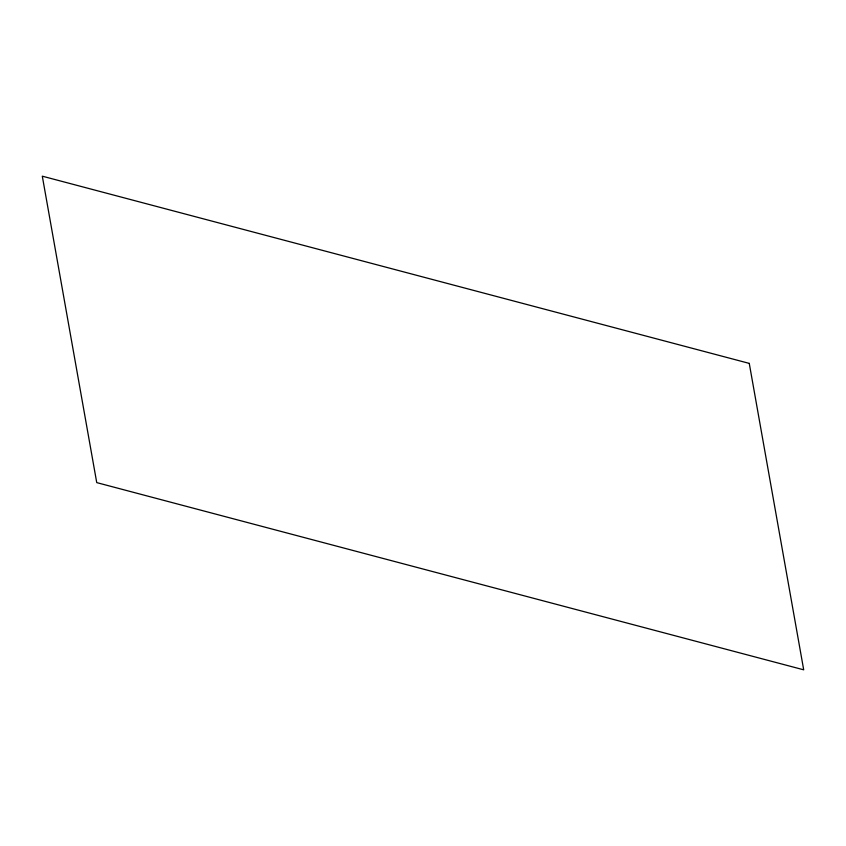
<?xml version="1.0" encoding="UTF-8"?>
<svg xmlns="http://www.w3.org/2000/svg" width="846" height="846" viewBox="0 0 846 846"><rect width="100%" height="100%" fill="white"/><g stroke="black" fill="none" stroke-linecap="round" stroke-linejoin="round"><path stroke-width="1.27" d="M749.26 363.389L42.3 176.18L96.74 482.611L803.7 669.821L749.26 363.389"/></g></svg>
